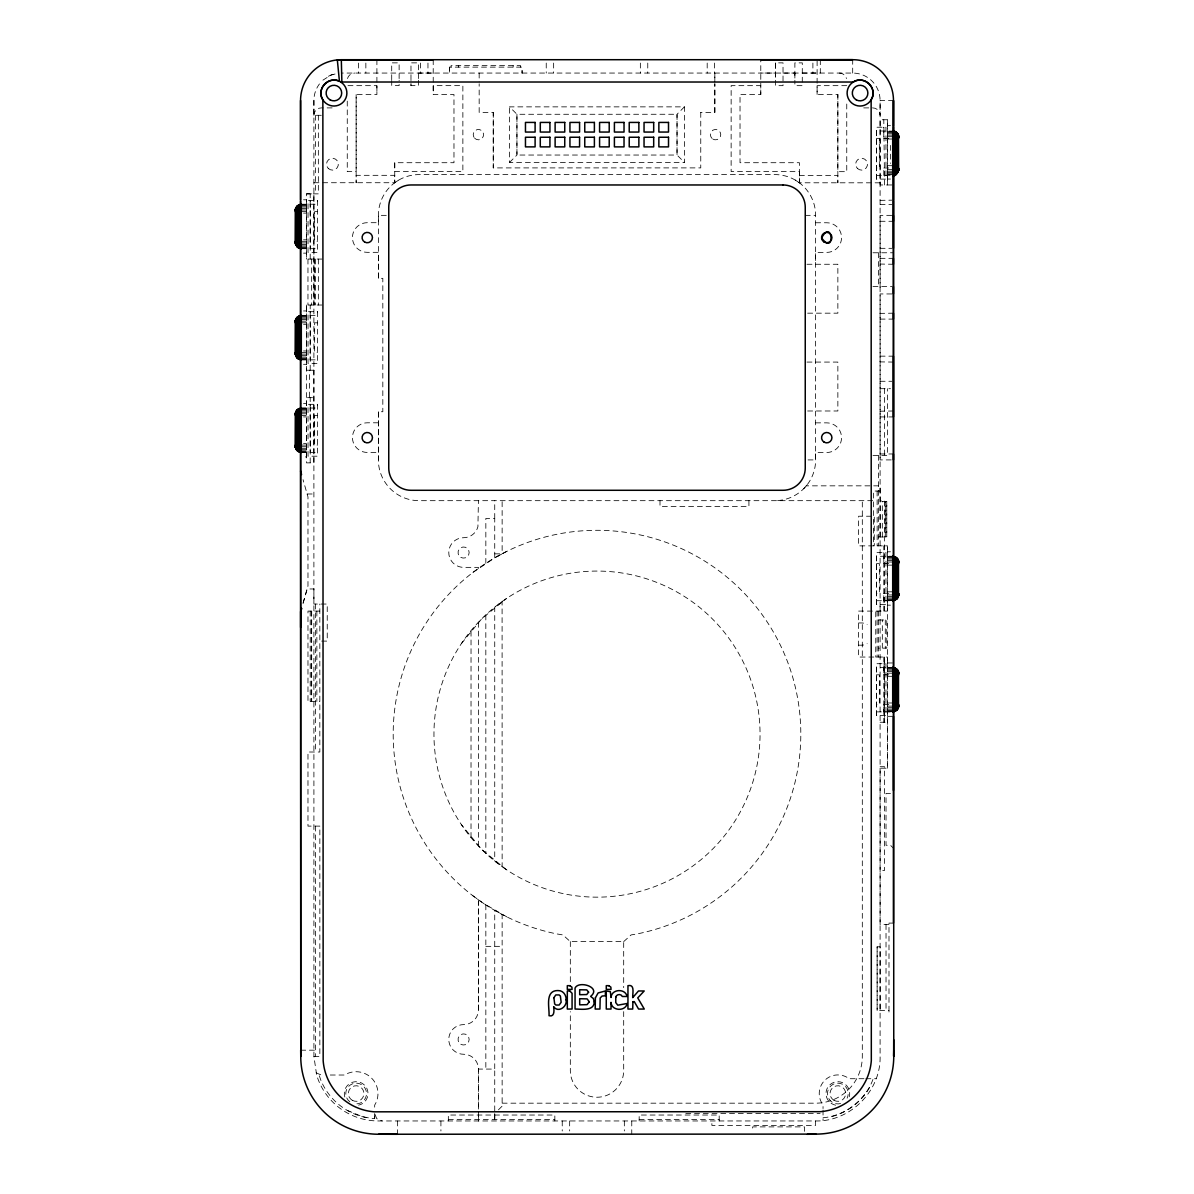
<?xml version="1.0" encoding="UTF-8"?>
<svg xmlns="http://www.w3.org/2000/svg" width="1194" height="1194" viewBox="0 0 1194 1194"><rect width="100%" height="100%" fill="white"/><g stroke="black" fill="none" stroke-linecap="round" stroke-linejoin="round"><path stroke-width="0.75" stroke-dasharray="5 3.75" d="M322.052 305.022L306.485 305.022L306.485 370.23L313.888 370.23L313.918 1056.481L316.679 1075.197A64.476 64.476 0 0 0 378.379 1120.957L815.621 1120.957C850.083 1121.823 880.963 1090.943 880.097 1056.481L880.097 485.839L806.219 485.839M322.052 259.068L306.5 259.068L306.5 193.861L321.32 193.861M310.201 462.869L310.201 397.662M310.201 370.23L310.201 305.022M310.201 259.068L310.201 193.861M321.305 115.296L313.903 115.296L313.903 100.475A27.417 27.417 0 0 1 321.932 81.088M317.604 404.318L317.604 456.198L308.037 456.198L308.037 404.318L317.604 404.318L317.604 405.408M317.604 311.694L317.604 363.573L308.037 363.573L308.037 311.694L317.604 311.694L317.604 312.768M317.604 200.532L317.604 252.397L308.037 252.397L308.037 200.532L317.604 200.532L317.604 201.607M347.26 101.117L347.26 171.608L356.14 171.608L356.14 94.55L376.901 94.55L376.901 85.655L347.26 85.655M347.26 1110.39L362.275 1116.614L370.259 1118.211L374.677 1118.599L374.677 1113.554L376.722 1118.629L382.08 1120.957M872.695 500.674L419.139 500.674A40.76 40.76 0 0 1 378.379 459.914L378.379 411.736L382.826 411.736L382.826 278.336L378.379 278.336L378.379 215.353A40.76 40.76 0 0 1 419.139 174.593L774.861 174.593A40.76 40.76 0 0 1 815.621 215.353L815.621 264.262M378.379 278.336L378.379 252.337L367.259 252.337A14.821 14.821 0 0 1 352.439 237.516A14.821 14.821 0 0 1 367.259 222.696L378.379 222.696L378.379 215.353L388.751 215.353M391.722 80.446L391.722 85.625L399.124 85.625L399.124 80.252M313.903 182.727L394.736 182.727L394.736 175.324L356.14 175.324L356.14 182.727L356.14 94.55M394.736 162.712L394.736 171.608L462.869 171.608L462.869 85.64L433.228 85.64L433.228 94.535L453.974 94.535L453.974 162.712L394.736 162.712L394.736 182.727M418.393 80.252L418.393 85.64L410.975 85.64L410.99 80.446M449.601 67.133L449.601 73.058L449.601 67.133L522.077 67.133L522.077 73.058L522.077 67.133M471.018 837.457L471.033 630.731M498.435 1109.838L502.137 1106.137L502.137 914.365L494.734 910.38L494.734 1069.078L478.421 1069.078A14.821 14.821 0 0 0 463.6 1054.257A14.821 14.821 0 0 1 448.78 1039.437A14.821 14.821 0 0 1 463.6 1024.616A14.821 14.821 0 0 0 478.421 1009.796L478.361 899.679M478.421 1009.796L478.436 901.888M485.839 563.374L485.839 518.45L494.734 518.45L494.734 557.852L502.137 553.852L502.137 500.674M700.759 112.4L700.759 167.891L493.256 167.906L493.256 112.415L479.167 112.415L479.167 83.789M494.734 1113.554L494.734 1120.957L494.734 1069.078M494.734 518.45L494.734 500.674M714.833 112.415L714.833 83.789L714.833 112.4L700.759 112.415M714.833 81.998L714.833 73.043L714.833 81.998M799.681 183.01L799.383 162.712L740.026 162.712L740.026 94.475L760.787 94.475L760.787 59.715M775.607 80.252L775.607 85.655L783.025 85.655L783.025 62.864L775.607 62.864L775.607 78.61L775.607 73.058L760.787 73.028M880.097 182.816L799.383 182.786L799.383 171.637L731.131 171.593L731.146 85.655L760.787 85.655L760.787 94.475M799.383 175.384L837.845 175.369L837.845 182.816L837.86 94.46L817.099 94.46L817.114 59.715M837.86 94.46L837.845 171.652L846.755 171.667L846.755 101.117M876.396 715.579L876.396 663.7L885.963 663.7L885.963 715.579L876.396 715.579L876.396 667.416L892.694 667.416M876.396 604.418L876.396 552.538L885.963 552.538L885.963 604.418L876.396 604.418L876.396 556.255L892.694 556.255M876.396 179.115L876.396 127.236L885.963 127.236L885.963 179.115L876.396 179.115L876.396 130.937L892.694 131.131M893.44 923.096L888.993 923.096L888.993 1010.542L877.127 1010.542L877.127 946.797L880.097 946.797L880.097 1010.542M878.62 455.377L878.62 545.867M880.097 287.515L880.097 215.353L893.425 215.353M880.097 611.089L880.097 604.418M880.097 536.987L880.097 501.405M882.321 648.148L882.321 619.984M882.321 536.987L882.321 501.405M883.799 711.878L883.799 706.385M883.799 672.909L883.799 663.7M883.799 611.089L883.799 545.867M883.799 600.716L883.799 595.224M883.799 561.747L883.799 552.538M883.799 175.414L883.799 169.921M883.799 136.429L883.799 127.236M884.545 611.089L884.545 500.674L880.097 500.674L880.097 100.475A27.417 27.417 0 0 0 876.859 87.55L876.426 86.774A27.417 27.417 0 0 0 869.366 78.729L866.381 76.729A27.417 27.417 0 0 0 852.68 73.058L341.32 73.058M878.62 536.987L886.769 536.987L886.769 501.405L878.62 501.405M888.993 924.574L880.097 924.574L880.097 768.205L887.515 768.205L887.515 657.043L858.605 657.043L858.605 611.089L887.515 611.089L887.515 545.867L884.545 545.867M887.515 119.743L887.515 184.966L880.097 184.966L880.097 119.743L887.515 119.743L887.515 184.966L893.44 184.966M888.993 1012.019L888.993 1010.542M852.68 73.058L852.71 59.7M880.097 200.368L891.769 200.159M478.361 568.538L478.421 567.359L463.6 567.359A14.821 14.821 0 0 1 448.78 552.538A14.821 14.821 0 0 1 463.6 537.718A14.821 14.821 0 0 0 477.913 526.733L478.421 500.674M303.127 603.104L307.127 588.97L313.903 588.97L313.903 604.045L327.231 604.045L327.246 641.103L319.828 641.103M303.037 603.298L307.977 586L307.977 496.958L303.037 479.66M823.039 1117.763C845.292 1115.853 865.859 1099.793 873.217 1078.719M461.436 643.536L481.704 618.82L506.42 598.552M803.681 488.734L807.204 484.719M509.539 162.444L516.942 155.026L516.942 114.266L509.539 106.863L684.431 106.863L684.431 162.444L509.539 162.444L509.539 106.863M684.431 106.863L677.028 114.266L677.028 155.041L684.431 162.444M623.686 941.618L631.089 934.932L636.76 933.992A203.801 203.801 0 0 0 766.458 620.88A203.801 203.801 0 0 0 427.542 620.88A203.801 203.801 0 0 0 557.24 933.992L562.911 934.932L570.329 941.618L623.686 941.618L623.686 987.677M322.917 80.162L330.828 75.147L337.753 73.297M472.928 572.419L495.107 557.613L506.868 551.329M394.333 183.01L398.766 180.04M893.47 100.46L880.097 100.475L880.097 115.296A7.418 7.418 0 0 0 872.695 107.893L861.889 107.893M775.607 62.864L775.607 73.058M418.393 73.058L433.213 73.058M783.01 73.058L794.876 73.043L794.876 62.864L802.293 62.879L802.278 85.655L794.876 85.655L794.876 80.252M802.293 73.043L817.114 73.028M846.755 85.655L817.099 85.655L817.099 94.46M332.111 107.893L321.32 107.893A7.418 7.418 0 0 0 313.903 115.296M890.47 125.668L887.515 125.668L887.515 126.683M887.515 131.683L892.694 131.683M887.515 132.564L892.694 132.564M887.515 133.728L892.694 133.728M887.515 135.131L892.694 135.131M887.515 136.698L892.694 136.698M876.396 138.355L879.351 138.355L879.351 167.996L876.396 167.996M883.799 138.355L892.694 138.355M887.515 139.011L893.44 139.011M887.515 165.697L893.44 165.697M883.799 167.996L892.694 167.996M887.515 169.652L892.694 169.652M887.515 171.22L892.694 171.22M887.515 172.623L892.694 172.623M887.515 173.787L892.694 173.787M887.515 174.667L892.694 174.667M876.396 175.414L892.694 175.22M887.515 179.04L890.47 179.04M884.545 184.966L883.799 119.743M306.5 193.861L313.888 193.861L313.903 462.869L306.5 462.869L306.5 397.662L313.903 397.662M303.53 199.786L306.5 199.786L306.5 259.068M301.306 204.234L317.604 204.234M301.306 204.413L306.5 204.413M880.097 204.607L891.769 204.607M301.306 204.965L306.5 204.965M301.306 205.846L306.5 205.846M301.306 207.025L306.5 207.025M301.306 208.428L306.5 208.428M301.306 209.995L306.5 209.995M301.306 211.637L310.201 211.637L310.201 248.695M317.604 211.637L314.649 211.637L314.649 241.292L317.604 241.292M303.53 213.114L306.5 213.114M805.249 215.353L815.621 215.353M880.097 221.278L893.425 221.278M815.621 222.756L826.741 222.756A14.821 14.821 0 0 1 841.561 237.576A14.821 14.821 0 0 1 826.741 252.397L815.621 252.397L815.621 459.914A40.76 40.76 0 0 1 774.861 500.674M303.53 239.8L306.5 239.8M301.306 241.292L310.201 241.292M301.306 242.934L306.5 242.934M301.306 244.501L306.5 244.501M301.306 245.904L306.5 245.904M301.306 247.083L306.5 247.083M301.306 247.964L306.5 247.964M880.097 248.322L891.769 248.322M301.306 248.516L306.5 248.516M301.306 248.695L317.604 248.695M872.978 252.77L893.44 252.77M303.53 253.143L306.5 253.143M880.097 258.337L893.425 258.337M806.98 264.262L837.86 264.262L837.86 313.171L806.98 313.171M893.425 264.262L880.097 264.053M872.978 286.53L891.769 286.53M891.769 293.948L880.097 293.948L880.097 459.914L891.769 459.914M303.53 310.947L306.5 310.947M893.44 313.171L880.097 313.38M301.306 315.395L317.604 315.395M301.306 315.574L306.485 315.574M301.306 316.126L306.485 316.126M301.306 317.007L306.485 317.007M301.306 318.186L306.485 318.186M880.097 319.096L893.44 319.096M301.306 319.589L306.485 319.589M301.306 321.156L306.485 321.156M301.306 322.813L310.201 322.813L310.201 359.857M317.604 322.813L314.649 322.813L314.649 352.454L317.604 352.454M303.53 324.29L306.5 324.29M303.53 350.961L306.5 350.961M301.306 352.454L310.201 352.454M301.306 354.096L306.485 354.096M301.306 355.663L306.485 355.663M880.097 356.155L893.44 356.155M301.306 357.066L306.485 357.066M301.306 358.245L306.485 358.245M301.306 359.125L306.485 359.125M301.306 359.678L306.485 359.678M301.306 359.857L317.604 359.857M806.98 362.08L837.86 362.08L837.86 410.99L806.98 410.99M893.44 362.08L880.097 361.886M303.53 364.304L306.5 364.304M313.903 370.23L309.455 370.244L309.455 397.662L306.5 397.662M880.097 381.274L891.769 381.274M880.112 388.692L890.47 388.692M303.53 403.587L306.5 403.587L306.5 404.602L306.5 456.944L303.53 456.944M301.306 408.035L317.604 408.035M301.306 408.214L306.485 408.214M301.306 408.766L306.485 408.766M301.306 409.646L306.485 409.646M301.306 410.826L306.485 410.826M893.44 410.99L880.097 411.199M301.306 412.228L306.485 412.228M301.306 413.796L306.485 413.796M301.306 415.437L310.201 415.437L310.201 452.496M317.604 415.437L314.649 415.437L314.649 445.078L317.604 445.078M303.53 416.915L306.5 416.915M880.097 416.93L893.44 416.93M378.379 422.795L367.274 422.795A14.821 14.821 0 0 0 352.454 437.616A14.821 14.821 0 0 0 367.274 452.436L378.379 452.436M815.621 422.855L826.741 422.855A14.821 14.821 0 0 1 841.561 437.676A14.821 14.821 0 0 1 826.741 452.496L815.621 452.496L815.621 459.914L805.249 459.914M303.53 443.601L306.5 443.601M301.306 445.078L310.201 445.078M301.306 446.735L306.485 446.735M301.306 448.302L306.485 448.302M301.306 449.705L306.485 449.705M301.306 450.884L306.485 450.884M301.306 451.765L306.485 451.765M301.306 452.317L306.485 452.317M301.306 452.496L317.604 452.496M880.097 453.974L893.44 453.974M872.993 455.377L887.515 455.377L887.515 388.692M880.097 491.032L873.426 491.032L873.426 545.867M307.127 493.988L313.903 493.988M887.515 551.792L890.47 551.792M494.734 553.852L502.137 553.852M887.515 556.434L892.694 556.434M887.515 556.986L892.694 556.986M887.515 557.867L892.694 557.867M887.515 559.046L892.694 559.046M887.515 560.449L892.694 560.449M887.515 562.016L892.694 562.016M876.396 563.658L879.351 563.658L879.351 593.299L876.396 593.299M883.799 563.658L892.694 563.658M887.515 565.135L893.44 565.135M887.515 591.821L893.44 591.821M883.799 593.299L892.694 593.299M887.515 594.955L892.694 594.955M887.515 596.522L892.694 596.522M887.515 597.925L892.694 597.925M887.515 599.104L892.694 599.104M887.515 599.985L892.694 599.985M887.515 600.522L892.694 600.522M876.396 600.716L892.694 600.716M887.515 605.164L890.47 605.164M319.828 611.089L307.977 611.089L307.977 701.505L319.828 701.505M878.62 619.984L886.769 619.984L886.769 648.148L878.62 648.148M858.605 622.955L861.575 622.955A11.119 11.119 0 0 1 867.128 624.432M858.605 645.178L861.575 645.178A11.119 11.119 0 0 0 867.128 643.685M887.515 662.968L893.44 662.968M887.515 667.595L892.694 667.595M887.515 668.147L892.694 668.147M887.515 669.028L892.694 669.028M887.515 670.207L892.694 670.207M887.515 671.61L892.694 671.61M887.515 673.177L892.694 673.177M876.396 674.819L879.351 674.819L879.351 704.46L876.396 704.46M883.799 674.819L892.694 674.819M887.515 676.297L893.44 676.297M887.515 702.982L893.44 702.982M883.799 704.46L892.694 704.46M887.515 706.117L892.694 706.117M887.515 707.684L892.694 707.684M887.515 709.087L892.694 709.087M887.515 710.266L892.694 710.266M887.515 711.146L892.694 711.146M887.515 711.699L892.694 711.699M876.396 711.878L892.694 711.878M887.515 716.325L893.44 716.325M880.097 722.251L887.515 722.251M880.097 766.712L884.545 766.712L884.545 870.471L880.097 870.471M890.47 793.398L886.023 793.398L886.023 845.277L890.47 845.277L893.44 848.233M485.839 946.349L502.137 946.349M300.679 1050.183L315.395 1050.183M313.918 1056.481L319.843 1056.481L319.843 826.114L307.977 826.114L307.977 752.011L319.828 752.011L319.828 604.045M330.26 1075.018L344.573 1075.018A21.85 21.85 0 0 1 374.677 1105.107L374.677 1108.48M863.978 1078.719L849.173 1078.719A18.656 18.656 0 0 0 823.039 1104.868L823.039 1108.554M865.829 1078.719L876.127 1078.719M502.137 1103.181L815.621 1103.181A46.685 46.685 0 0 0 862.307 1056.481L862.307 500.674M685.789 1113.554L815.621 1113.554A57.058 57.058 0 0 0 820.099 1113.375M448.332 1119.479L554.837 1119.479M639.163 1119.479L719.191 1119.479M506.868 916.888L483.764 903.559L472.943 895.798M795.249 180.04L799.383 182.801M506.42 869.68A163.041 163.041 0 0 1 524.897 587.881A163.041 163.041 0 0 1 759.697 744.772A163.041 163.041 0 0 1 506.42 869.68L481.704 849.397L461.436 824.696M316.082 1072.839L321.32 1075.018L319.067 1075.018L320.873 1080.301A62.252 62.252 0 0 0 370.259 1118.211M887.515 552.061L887.515 552.807M887.515 663.222L887.515 663.983M306.485 305.022L306.5 403.587M890.47 145.399L890.47 163.474M887.515 768.205L887.515 545.867L858.605 545.867L858.605 516.226L874.277 516.226L874.277 545.867M886.769 501.405L886.769 536.987M886.023 924.574L886.023 1010.542M885.291 619.984L885.291 648.148M884.545 388.692L884.545 455.377M883.799 657.043L883.799 722.251M878.62 252.77L878.62 286.53M878.62 611.089L878.62 657.043M877.127 491.032L877.142 545.867M877.127 611.089L877.127 657.043L875.754 657.043L875.754 611.089M877.127 946.797L877.127 1010.542M823.039 1110.077L823.039 1120.509M820.308 59.715L820.308 73.058M815.621 1120.957L815.621 1125.405L711.878 1125.405L711.878 1120.957M812.89 63.058L812.89 73.058M804.502 1131.33L804.502 1126.882L752.638 1126.882L752.638 1131.33M748.922 500.674L748.922 506.599L659.998 506.599L659.998 500.674M719.191 1120.957L719.191 1115.032L639.163 1115.032L639.163 1120.957M714.594 63.058L714.594 73.058M707.191 63.058L707.191 73.058M647.76 63.058L647.76 73.058M640.357 63.058L640.357 73.058M631.76 1120.957L631.76 1134.3M624.343 1120.957L624.343 1130.972M623.686 1011.616L623.686 1070.57A26.686 26.686 0 0 1 597 1097.241A26.686 26.686 0 0 1 570.329 1070.57L570.329 1011.616M570.329 941.618L570.329 983.99M569.657 1120.957L569.657 1130.972M562.24 1120.957L562.24 1130.972M554.837 1120.957L554.837 1115.032L448.332 1115.032L448.332 1120.957M553.643 63.058L553.643 73.058M546.24 63.058L546.24 73.058M520.599 67.133L520.599 65.64L451.078 65.64L451.078 67.133M513.181 65.64L513.181 67.133M493.256 112.415L493.256 167.906M485.824 614.97L485.839 853.262M485.839 904.843L485.839 1069.078M479.167 73.043L479.167 81.998M478.421 622.343L478.436 845.889M458.496 65.64L458.496 67.133M440.914 1120.957L440.914 1130.972M433.213 59.715L433.228 94.535M427.959 63.058L427.959 73.058M420.542 63.058L420.542 73.058M418.393 78.595L418.393 62.864L410.975 62.864L410.975 85.64M399.124 78.595L399.124 62.864L391.707 62.864L391.707 82.043M397.468 1120.957L397.468 1134.3M378.379 411.736L378.379 459.914M376.901 59.73L376.901 94.55M374.677 1113.554L374.677 1118.599M365.857 63.058L365.857 73.058M358.439 63.058L358.439 73.058M318.35 115.296L318.35 193.861M318.35 259.068L318.35 305.022M316.858 611.089L316.858 701.505M315.38 115.296L315.395 193.861M315.38 259.068L315.38 305.022M315.38 604.045L315.38 752.011M315.395 826.114L315.395 1056.481M314.634 259.068L314.649 305.022M313.903 100.475L313.903 305.022M311.664 259.068L311.664 305.022M311.679 611.089L311.679 701.505M311.291 611.089L311.291 701.505M310.201 200.532L310.201 201.607M310.201 204.234L310.201 207.935M310.201 311.694L310.201 312.768M310.201 315.395L310.201 319.096M310.201 404.318L310.201 405.408M310.201 408.035L310.201 411.736M310.186 611.089L310.201 701.505M307.962 259.068L307.962 305.022M839.337 73.058A7.418 7.418 0 0 1 846.501 78.55M328.395 76.297A27.417 27.417 0 0 1 334.23 73.998M869.53 1087.615A62.252 62.252 0 0 1 831.74 1116.614M347.514 78.55A7.418 7.418 0 0 1 354.663 73.058M344.812 1097.017A11.85 11.85 0 0 1 353.021 1082.107A11.85 11.85 0 0 1 367.677 1090.764A11.85 11.85 0 0 1 358.573 1105.151M835.681 1105.196A11.85 11.85 0 0 1 826.278 1091.003A11.85 11.85 0 0 1 840.755 1082.048A11.85 11.85 0 0 1 849.262 1096.779M840.591 1103.54A10.373 10.373 0 0 1 827.487 1093.779A10.373 10.373 0 0 1 840.128 1083.421A10.373 10.373 0 0 1 847.128 1098.196M349.842 1101.778A10.373 10.373 0 0 1 350.26 1085.003A10.373 10.373 0 0 1 366.095 1090.57A10.373 10.373 0 0 1 355.902 1103.913M478.421 1111.704L478.421 1120.957L478.421 1111.704M478.421 1069.078L478.421 1109.838L478.421 1069.078M516.942 114.281L516.942 155.041L677.028 155.041L677.028 114.266L516.942 114.281M794.876 73.043L794.876 78.61L794.876 73.058M884.545 657.043L884.545 722.251L884.545 657.043M885.291 501.405L885.291 536.987L885.291 501.405M502.092 601.657L494.734 607.239L494.734 860.978L502.137 866.605L502.092 601.657M857.382 168.399A5.925 5.925 0 0 0 867.292 165.742A5.925 5.925 0 0 0 860.038 158.474A5.925 5.925 0 0 0 857.382 168.399M328.246 168.399A5.925 5.925 0 0 0 338.156 165.742A5.925 5.925 0 0 0 330.902 158.474A5.925 5.925 0 0 0 328.246 168.399M460.824 1044.257A5.552 5.552 0 0 0 469.152 1039.437A5.552 5.552 0 0 0 460.824 1034.631A5.552 5.552 0 0 0 460.824 1044.257M474.749 138.325A5.194 5.194 0 0 0 483.421 135.997A5.194 5.194 0 0 0 477.078 129.639A5.194 5.194 0 0 0 474.749 138.325M712.967 139.146A5.194 5.194 0 0 0 720.758 134.653A5.194 5.194 0 0 0 712.967 130.161A5.194 5.194 0 0 0 712.967 139.146M460.824 557.359A5.552 5.552 0 0 0 469.152 552.538A5.552 5.552 0 0 0 460.824 547.733A5.552 5.552 0 0 0 460.824 557.359M352.26 1100.286A7.776 7.776 0 0 0 363.931 1093.54A7.776 7.776 0 0 0 352.26 1086.794A7.776 7.776 0 0 0 352.26 1100.286M833.964 1100.286A7.776 7.776 0 0 0 845.636 1093.54A7.776 7.776 0 0 0 833.964 1086.794A7.776 7.776 0 0 0 833.964 1100.286"/><path stroke-width="1.5" d="M397.468 1134.3L378.588 1134.24A77.819 77.819 0 0 1 300.754 1056.451L300.56 403.841M300.56 199.786L300.56 100.475A40.76 40.76 0 0 1 341.32 59.715L852.71 59.7A40.76 40.76 0 0 1 893.47 100.46L893.754 1056.287A77.819 77.819 0 0 1 815.95 1134.106L378.588 1134.24M892.694 711.699L897.336 709.52L898.619 704.803L897.336 709.639L892.694 711.878L892.694 667.416C899.5 668.356 901.664 677.088 892.694 673.177M892.694 667.416L897.336 670.162L898.619 673.491L897.336 669.774L892.694 667.595M892.694 600.522L897.336 598.358L898.619 593.627L897.336 598.478L892.694 600.716L892.694 556.255C899.5 557.195 901.664 565.926 892.694 562.016M892.694 556.255L897.336 559.001L898.619 562.329L897.336 558.613L892.694 556.434M892.694 172.623L896.395 171.817L898.619 169.16L898.47 170.802C899.366 164.653 897.754 177.816 892.694 175.414L892.694 130.937C899.56 131.982 901.679 140.683 892.694 136.698M892.694 130.937L897.336 133.683L898.619 137.011L897.336 133.31L892.694 131.131M893.425 264.262L893.425 258.337M893.425 221.278L893.47 100.46L893.44 125.922M893.44 790.428L893.44 716.325M893.44 702.982L893.44 676.297M893.44 591.821L893.44 565.135M893.44 459.914L893.44 453.974M893.44 416.93L893.44 356.155M893.44 319.096L893.44 313.171M893.425 293.948L893.425 286.53M893.44 248.322L893.44 201.01M894.022 668.282L894.022 711.728L897.336 709.132L898.619 705.908L898.485 707.191L898.47 672.028L898.619 673.67M894.022 557.12L894.022 600.567L897.336 597.97L898.619 594.746L898.485 596.03L898.47 560.852L898.619 562.732M894.022 131.818L894.022 131.086C896.769 132.056 888.545 193.368 898.619 169.473L898.47 135.549L898.619 137.429L897.336 134.31L892.694 132.564M898.47 672.088L898.619 673.371L895.276 669.491L895.276 667.998L895.276 711.296L895.276 709.803L898.47 706.654L898.619 705.624L896.395 708.281L892.694 709.087M898.619 562.18L895.276 558.329L895.276 556.837L895.276 600.134L895.276 598.642L897.336 597.358L898.619 594.463L896.395 597.119L892.694 597.925M895.276 133.012L895.276 131.534L895.276 174.817L895.276 173.339L898.47 170.19M896.395 670.043L896.395 668.7L896.395 710.579L896.395 708.281M898.47 561.911L896.395 559.852L896.395 557.538L896.395 599.418L896.395 597.119M898.47 136.609L896.395 134.534L896.395 132.235L896.395 174.115L896.395 172.787M898.47 169.742L898.619 168.921L897.336 170.249L897.336 173.175L897.336 133.176L897.336 137.206M892.694 674.819L898.619 674.819L897.336 669.64L897.336 709.639L897.336 706.714L898.619 705.385L898.485 706.206M892.694 563.658L898.619 563.658L897.336 558.479L897.336 598.478L897.336 595.552L898.619 594.224L898.485 595.045M898.037 673.058L898.037 670.774L898.037 708.52L898.037 706.221M898.037 561.896L898.037 559.598L898.037 597.358L898.037 595.06M892.694 138.355L898.619 138.355L898.037 134.295L898.037 172.055L898.037 170.518M893.44 200.368L893.44 126.683M322.858 99.774L323.171 1060.794A55.566 55.566 0 0 0 374.215 1111.823L820.308 1111.689A55.566 55.566 0 0 0 871.321 1060.645L871.142 99.759C878.709 88.714 863.59 74.312 852.889 82.282M301.306 207.025L297.604 207.831L295.381 210.487L296.679 206.98L301.306 204.965M301.306 318.186L297.604 318.992L295.381 321.649L296.664 318.141L301.306 316.126M301.306 410.826L297.604 411.632L295.381 414.288L296.664 410.781L301.306 408.766M898.619 169.16L897.336 172.667L892.694 175.414M898.619 594.463L898.485 595.821L898.619 594.642M898.619 705.624L898.485 706.997L898.619 705.803M295.381 210.159L296.679 206.458L301.306 204.234L301.306 248.695L297.604 247.397L295.381 242.77L295.53 208.905L297.604 205.681L301.306 204.413M295.381 321.32L296.664 317.634L301.306 315.395L301.306 359.857L297.604 358.573L295.381 353.931L295.515 320.082L297.604 316.843L301.306 315.574M295.381 414.109L296.664 410.258L301.306 408.035L301.306 452.496L297.604 451.198L295.381 446.571L295.53 412.706L297.604 409.482L301.306 408.214M295.381 210.308L295.53 208.905M295.381 321.47L295.515 320.082M898.47 170.727L898.619 169.339M295.381 413.96L295.53 412.706L295.53 447.884M898.485 596.03L898.619 594.791M898.485 707.191L898.619 705.952M295.381 210.487L297.604 206.86L301.306 205.846M295.381 321.649L297.604 318.022L301.306 317.007M295.381 414.288L297.604 410.661L301.306 409.646M898.619 168.324L898.485 169.22L892.694 169.652M898.619 593.627L898.485 594.522L892.694 594.955M898.619 704.803L898.485 705.684L892.694 706.117M295.53 209.89C295.097 211.114 299.366 207.278 301.306 208.428M295.515 321.067C295.082 322.276 299.366 318.44 301.306 319.589M295.53 413.691C295.082 414.915 299.366 411.079 301.306 412.228M898.485 168.623L892.694 167.996M898.485 593.925L892.694 593.299M898.485 705.087L892.694 704.46M300.619 627.447L300.619 611.94L301.619 608.403M300.619 611.94L301.56 608.492M897.336 170.249L892.694 171.22M897.336 595.552L892.694 596.522M897.336 706.714L892.694 707.684M895.276 173.339L892.694 173.787M895.276 598.642L892.694 599.104M895.276 709.803L892.694 710.266M808.502 1134.181L807.472 1134.3L815.95 1134.106M892.694 175.22L894.022 175.07M894.022 599.851L892.694 600.716M894.022 711.012L892.694 711.878M433.213 59.79L337.335 59.909L339.439 81.386M340.618 82.013L853.367 82.028M301.306 209.995C298.679 210.323 294.396 210.263 295.381 211.637L301.306 211.637M301.306 321.156C298.679 321.484 294.396 321.425 295.381 322.813L301.306 322.813M301.306 413.796C298.679 414.124 294.396 414.064 295.381 415.437L301.306 415.437M893.709 1039.69L893.649 1056.287L893.709 1052.601M820.308 59.715L852.71 59.7L760.787 59.775M301.306 241.292L295.381 241.292L296.679 242.442L301.306 242.934M301.306 352.454L295.381 352.454L296.664 353.603L301.306 354.096M301.306 445.078L295.381 445.078L296.664 446.243L301.306 446.735M892.694 135.131L898.037 136.594M301.306 244.501L296.679 243.531L295.381 241.621M301.306 355.663L296.664 354.693L295.381 352.782M301.306 448.302L296.664 447.332L295.381 445.422M892.694 560.449L897.336 561.419M892.694 671.61L897.336 672.58M892.694 133.728L896.395 134.534M301.306 245.904L297.604 245.098L295.381 242.203L296.679 245.337L301.306 247.083M301.306 357.066L297.604 356.26L295.381 353.379L296.664 356.499L301.306 358.245M301.306 449.705L297.604 448.899L295.381 446.004L296.664 449.138L301.306 450.884M892.694 559.046L896.395 559.852M892.694 670.207L897.336 671.595L898.619 673.894M892.694 557.867L895.276 558.329M892.694 669.028L895.276 669.491M301.306 247.964L297.604 246.8L295.381 242.621L295.53 243.472M301.306 359.125L297.604 357.961L295.381 353.782L296.664 357.499L301.306 359.678M301.306 451.765L297.604 450.601L295.381 446.422L296.664 450.138L301.306 452.317M301.306 248.516L297.604 247.248L295.53 244.024L295.53 208.846M338.887 81.088A12.97 12.97 0 0 0 320.977 93.908A12.97 12.97 0 0 0 340.394 104.296A12.97 12.97 0 0 0 341.126 82.282C330.156 74.103 314.962 89.281 323.126 100.266M300.56 471.018L301.575 474.555M898.47 136.161L898.619 137.191M898.47 561.464L898.619 562.493M295.381 353.603L295.515 354.633M295.381 446.243L295.53 447.272M295.381 446.571L295.53 447.81L295.381 446.526M295.515 355.185L295.515 320.007M898.47 560.926L898.619 562.329M295.381 242.621L295.53 244.024M341.32 59.715L341.872 81.953M300.679 1050.183L300.754 1056.451L300.56 100.475M893.709 1050.75L893.754 1056.287M300.56 311.201L300.56 403.587M893.44 145.399L893.44 163.474M893.425 215.547L893.44 923.096M300.56 200.801L300.56 310.947M299.993 204.383L299.993 248.546M299.978 315.544L299.978 359.707M299.978 408.184L299.978 452.347M298.739 204.816L298.739 248.113M298.724 315.977L298.724 359.275M298.739 408.617L298.739 451.914M297.604 205.517L297.604 247.397M297.604 316.694L297.604 358.573M297.604 409.318L297.604 451.198M296.679 206.458L296.679 246.457M296.664 410.258L296.664 450.257M296.664 317.634L296.664 357.633M295.963 207.592L295.963 245.337M295.963 318.753L295.963 356.499M295.963 411.393L295.963 449.138M821.621 237.949C835.591 256.889 832.696 217.189 821.621 237.949M566.09 999.871C567.523 1006.706 558.091 1013.258 553.643 1006.676C554.15 1010.258 554.792 1017.288 549.031 1015.721C549.583 1007.87 544.598 990.393 557.867 990.557C562.971 990.214 566.508 995.08 566.09 999.871M595.388 997.841L595.194 1009.049L599.94 1009.049L600.179 997.975L602.104 996.035L605.388 995.796L605.388 990.975L598.119 992.945L595.388 997.841M594.239 1001.915C594.164 1011.542 580.911 1008.96 575.06 1009.049L575.06 988.11C578.493 980.125 602 987.214 590.627 996.408L593.358 998.512L594.239 1001.915M553.882 997.662L554.673 1003.96L555.911 1005.035L559.165 1005.035L561.15 1002.273L560.374 996.005L559.135 994.93L555.822 994.93L553.882 997.662M615.761 997.259L615.761 1002.617L617.776 1005.184L627.208 1003.482C625.537 1011.796 611.418 1011.079 611.029 1002.333L611.029 1009.049L606.268 1009.049L606.268 990.975L610.343 991.647L611.029 997.483C611.477 988.886 625.477 988.125 627.074 996.483L622.313 996.483C621.104 993.542 616.223 994.08 615.761 997.259M589.269 1001.781L587.075 1004.647L579.687 1004.841L579.687 998.721L587.135 998.885L589.269 1001.781M588.597 992.199L586.717 994.557L579.687 994.706L579.687 989.751L586.776 989.886L588.597 992.199M872.814 95.595L872.068 98.027A12.97 12.97 0 0 1 850.337 101.624A12.97 12.97 0 0 1 856.74 80.535A12.97 12.97 0 0 1 872.814 95.595M632.91 1001.706L632.716 1009.049L627.954 1009.049L627.954 985.662C635.268 983.96 632.402 993.706 632.716 997.632L638.491 990.975L644.208 990.975L637.745 997.9L644.282 1009.049L638.566 1009.049L634.283 1001.632L632.91 1001.706M535.106 122.43L525.464 122.43L525.464 132.056L535.106 132.056L535.106 122.43M549.927 122.43L540.3 122.43L540.3 132.056L549.927 132.056L549.927 122.43M564.747 122.43L555.12 122.43L555.12 132.056L564.747 132.056L564.747 122.43M579.568 122.43L569.941 122.43L569.941 132.056L579.568 132.056L579.568 122.43M594.388 122.43L584.761 122.43L584.761 132.056L594.388 132.056L594.388 122.43M609.209 122.43L599.582 122.43L599.582 132.056L609.209 132.056L609.209 122.43M624.029 122.43L614.403 122.43L614.403 132.056L624.029 132.056L624.029 122.43M638.865 122.43L629.223 122.43L629.223 132.056L638.865 132.056L638.865 122.43M653.685 122.43L644.044 122.43L644.044 132.056L653.685 132.056L653.685 122.43M668.506 122.43L658.864 122.43L658.864 132.056L668.506 132.056L668.506 122.43M535.106 137.25L525.464 137.25L525.464 146.877L535.106 146.877L535.106 137.25M549.927 137.25L540.285 137.25L540.285 146.877L549.927 146.877L549.927 137.25M564.747 137.25L555.12 137.25L555.12 146.877L564.747 146.877L564.747 137.25M579.568 137.25L569.941 137.25L569.941 146.877L579.568 146.877L579.568 137.25M594.388 137.25L584.761 137.25L584.761 146.877L594.388 146.877L594.388 137.25M609.209 137.25L599.582 137.25L599.582 146.877L609.209 146.877L609.209 137.25M624.029 137.25L614.403 137.25L614.403 146.877L624.029 146.877L624.029 137.25M638.865 137.25L629.223 137.25L629.223 146.877L638.865 146.877L638.865 137.25M653.685 137.25L644.044 137.25L644.044 146.877L653.685 146.877L653.685 137.25M668.506 137.25L658.864 137.25L658.864 146.877L668.506 146.877L668.506 137.25M783.01 184.966L410.99 184.966A22.238 22.238 0 0 0 388.751 207.189L388.751 468.063A22.238 22.238 0 0 0 410.99 490.286L783.01 490.286A22.238 22.238 0 0 0 805.249 468.063L805.249 207.189A22.238 22.238 0 0 0 783.01 184.966M569.762 985.662L567.314 985.662L567.314 989.408L572.075 989.408L571.896 987.095L569.762 985.662M608.716 985.662L606.268 985.662L606.268 989.408L611.029 989.408L610.865 987.095L608.716 985.662M569.762 990.975L567.314 990.975L567.314 1009.049L572.075 1009.049L572.075 993.289L569.762 990.975M824.144 242.069A5.194 5.194 0 0 0 831.934 237.576A5.194 5.194 0 0 0 824.144 233.084A5.194 5.194 0 0 0 824.144 242.069M824.144 442.168A5.194 5.194 0 0 0 831.934 437.676A5.194 5.194 0 0 0 824.144 433.183A5.194 5.194 0 0 0 824.144 442.168M364.663 242.069A5.194 5.194 0 0 0 372.453 237.576A5.194 5.194 0 0 0 364.663 233.084A5.194 5.194 0 0 0 364.663 242.069M364.663 442.168A5.194 5.194 0 0 0 372.453 437.676A5.194 5.194 0 0 0 364.663 433.183A5.194 5.194 0 0 0 364.663 442.168M856.202 99.803A7.776 7.776 0 0 0 867.874 93.072A7.776 7.776 0 0 0 856.202 86.326A7.776 7.776 0 0 0 856.202 99.803M330.022 99.803A7.776 7.776 0 0 0 341.693 93.072A7.776 7.776 0 0 0 330.022 86.326A7.776 7.776 0 0 0 330.022 99.803"/></g></svg>
